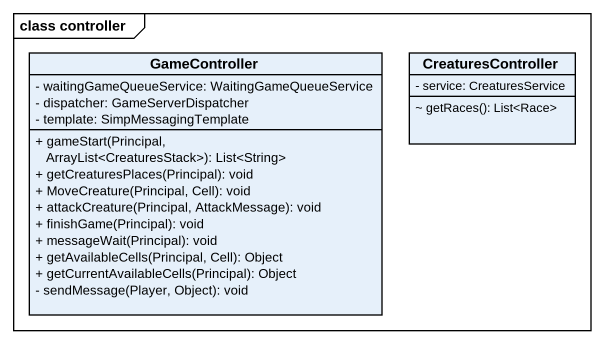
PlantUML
@startuml
mainframe class controller
hide circle
hide empty members
skinparam classAttributeIconSize 0
class GameController {
  - waitingGameQueueService: WaitingGameQueueService
  - dispatcher: GameServerDispatcher
  - template: SimpMessagingTemplate
  + gameStart(Principal, ArrayList<CreaturesStack>): List<String>
  + getCreaturesPlaces(Principal): void
  + MoveCreature(Principal, Cell): void
  + attackCreature(Principal, AttackMessage): void
  + finishGame(Principal): void
  + messageWait(Principal): void
  + getAvailableCells(Principal, Cell): Object
  + getCurrentAvailableCells(Principal): Object
  - sendMessage(Player, Object): void
}
class CreaturesController {
  - service: CreaturesService
  ~ getRaces(): List<Race>
}
@enduml
